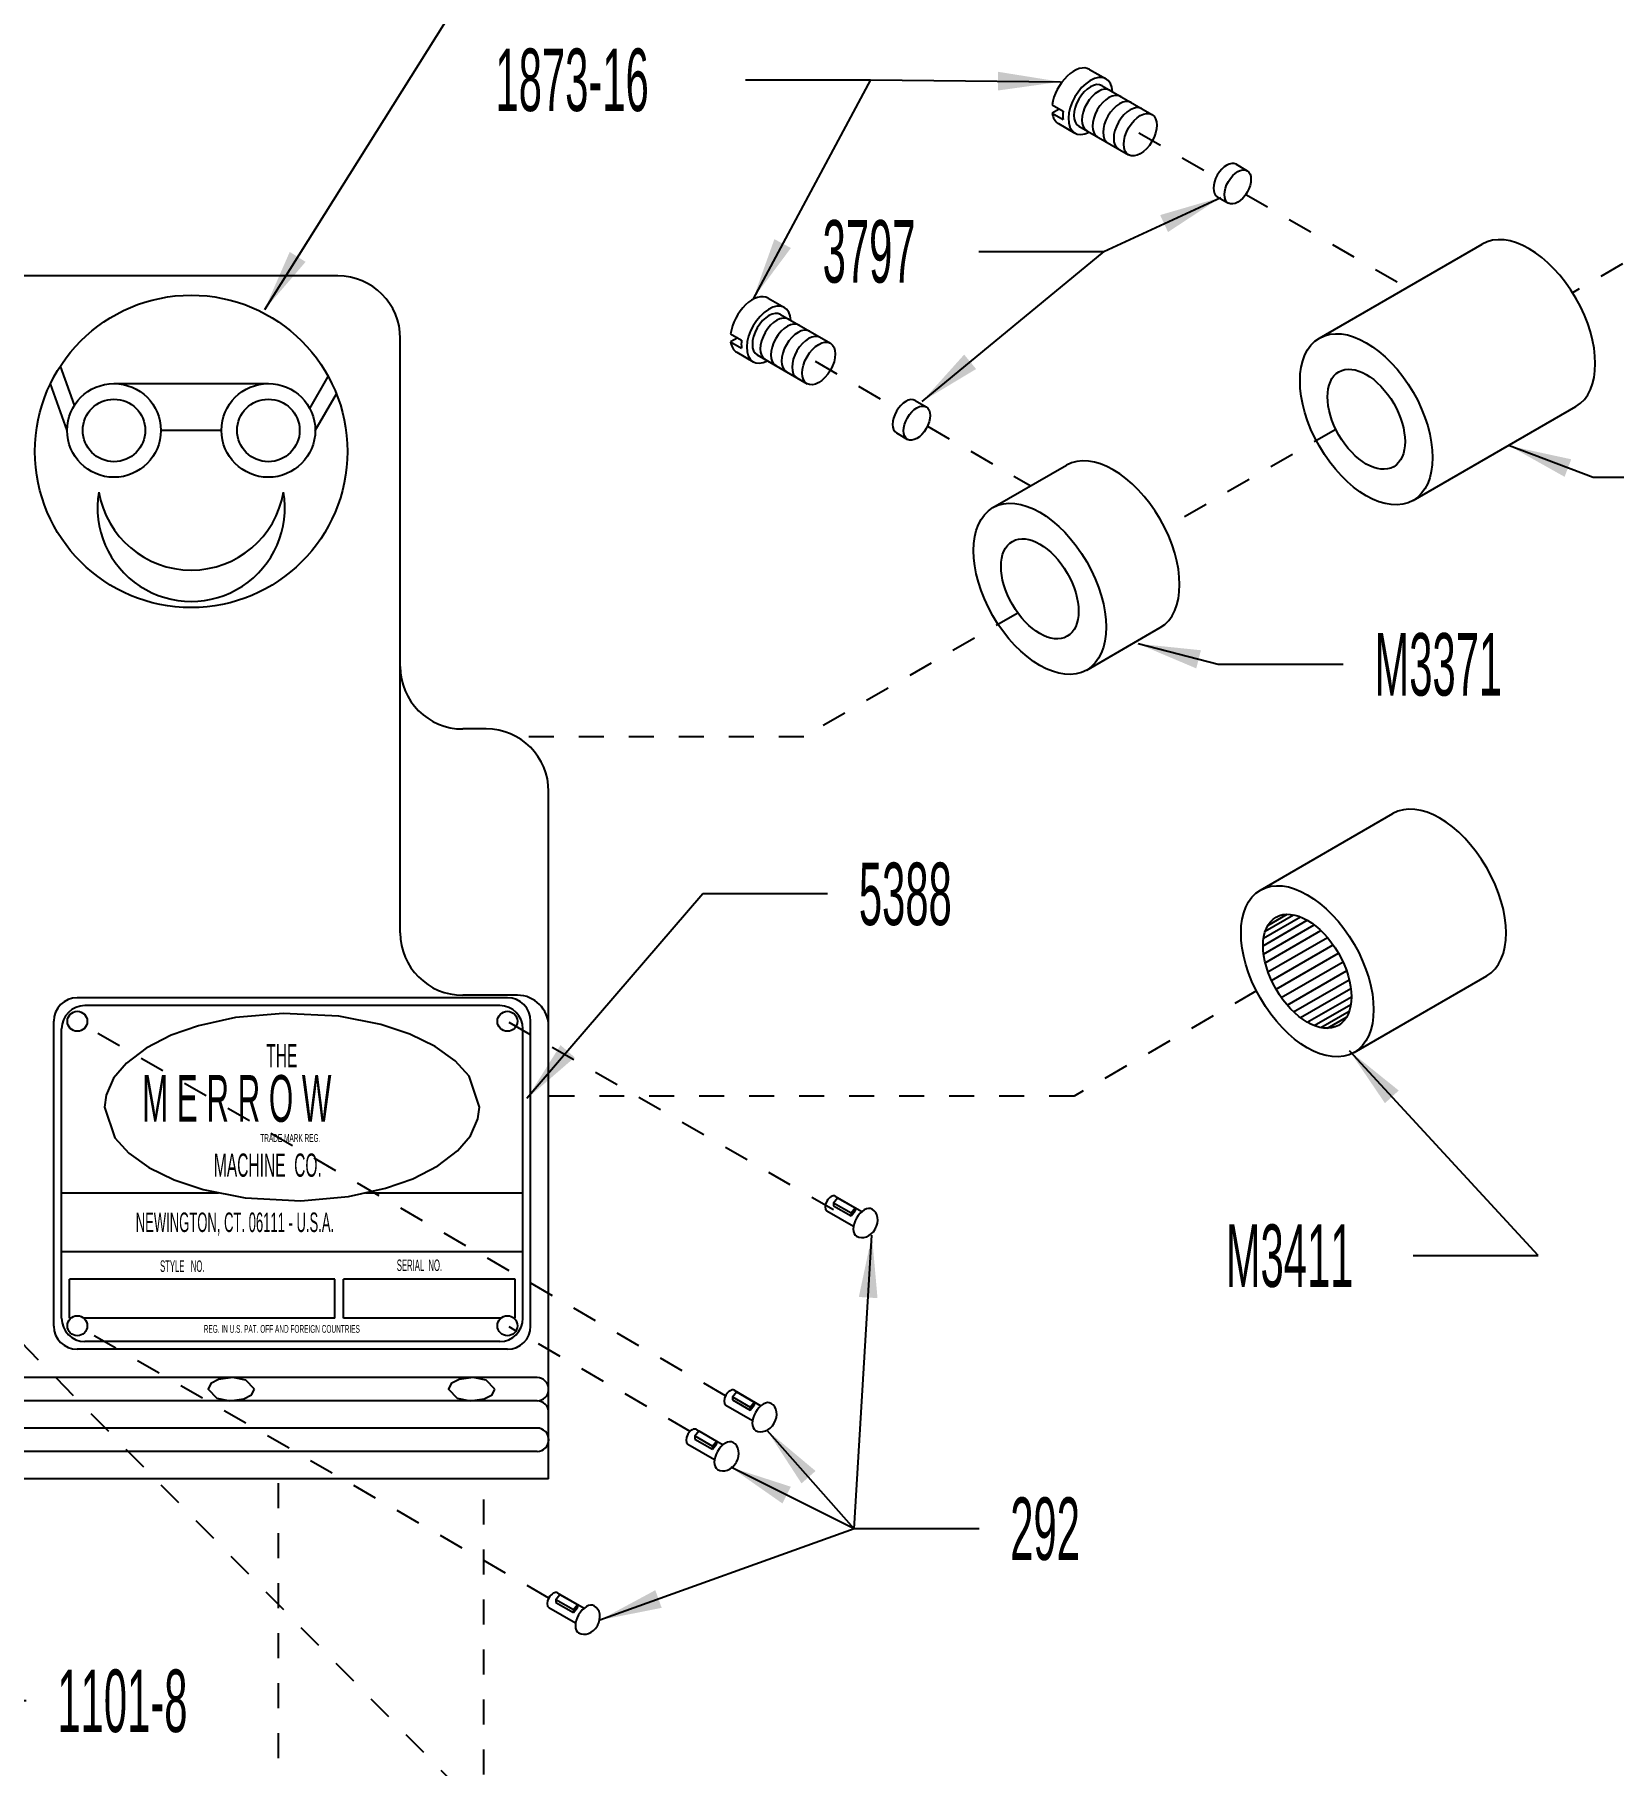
# Model space of a CAD drawing. Extents: x 1 to 28.7, y 2.9 to 23.3.
# Drawn here: x 19.13 to 25.45, y 9.01 to 15.93 of the extents above; entities that cross this region are included whole.
import ezdxf

# ---------------------------------------------------------------- set-up
doc = ezdxf.new("R2010")
doc.units = 0
doc.linetypes.add('DASHED', pattern=[0.2, 0.1, -0.1])
doc.layers.get('0').update_dxf_attribs({"linetype": 'CONTINUOUS'})
doc.layers.add('CK_LEVEL_1', color=7, linetype='CONTINUOUS')

# ---------------------------------------------------------------- blocks, each defined once
blk = doc.blocks.new('GENDIM5')
at = {"layer": 'CK_LEVEL_1', "color": 7, "linetype": 'CONTINUOUS'}
for p, q in [((21.0965, 16.4943), (20.0509, 14.8293)), ((21.5965, 16.4943), (21.0965, 16.4943))]:
    blk.add_line(p, q, dxfattribs=at)
blk.add_solid([(20.1521, 15.061), (20.2156, 15.0211), (20.0509, 14.8293)], dxfattribs=at)
at = {"layer": 'CK_LEVEL_1', "color": 7, "linetype": 'CONTINUOUS', "width": 0.5}
blk.add_text('53103', height=0.25, dxfattribs=at).set_placement((21.7215, 16.3693))
blk = doc.blocks.new('GENDIM19')
at = {"layer": 'CK_LEVEL_1', "color": 7, "linetype": 'CONTINUOUS'}
for p, q in [((18.5974, 9.2642), (17.9817, 9.7541)), ((19.0974, 9.2642), (18.5974, 9.2642))]:
    blk.add_line(p, q, dxfattribs=at)
blk.add_solid([(18.2006, 9.6278), (18.1539, 9.5691), (17.9817, 9.7541)], dxfattribs=at)
at = {"layer": 'CK_LEVEL_1', "color": 7, "linetype": 'CONTINUOUS', "width": 0.5}
blk.add_text('1101-8', height=0.25, dxfattribs=at).set_placement((19.2224, 9.1392))
blk = doc.blocks.new('GENDIM25')
at = {"layer": 'CK_LEVEL_1', "color": 7, "linetype": 'CONTINUOUS'}
for p, q in [((22.4103, 9.9528), (22.4819, 11.127)), ((22.4103, 9.9528), (22.0624, 10.346)), ((22.4103, 9.9528), (21.9168, 10.1985)), ((22.4103, 9.9528), (21.3925, 9.5868)), ((22.9103, 9.9528), (22.4103, 9.9528))]:
    blk.add_line(p, q, dxfattribs=at)
for points in [[(22.5041, 10.8752), (22.4293, 10.8798), (22.4819, 11.127)], [(22.2562, 10.1836), (22.2, 10.1339), (22.0624, 10.346)], [(22.1573, 10.1207), (22.1239, 10.0535), (21.9168, 10.1985)], [(21.615, 9.7067), (21.6404, 9.6361), (21.3925, 9.5868)]]:
    blk.add_solid(points, dxfattribs=at)
at = {"layer": 'CK_LEVEL_1', "color": 7, "linetype": 'CONTINUOUS', "width": 0.5}
blk.add_text('292', height=0.25, dxfattribs=at).set_placement((23.0353, 9.8278))
blk = doc.blocks.new('GENDIM26')
at = {"layer": 'CK_LEVEL_1', "color": 7, "linetype": 'CONTINUOUS'}
for p, q in [((25.1476, 11.0451), (24.3928, 11.8644)), ((24.6476, 11.0451), (25.1476, 11.0451))]:
    blk.add_line(p, q, dxfattribs=at)
blk.add_solid([(24.5897, 11.7059), (24.5346, 11.6551), (24.3928, 11.8644)], dxfattribs=at)
at = {"layer": 'CK_LEVEL_1', "color": 7, "linetype": 'CONTINUOUS', "width": 0.5}
blk.add_text('M3411', height=0.25, dxfattribs=at).set_placement((23.8976, 10.9201))
blk = doc.blocks.new('GENDIM27')
at = {"layer": 'CK_LEVEL_1', "color": 7, "linetype": 'CONTINUOUS'}
for p, q in [((21.8045, 12.4925), (21.1012, 11.6732)), ((22.3045, 12.4925), (21.8045, 12.4925))]:
    blk.add_line(p, q, dxfattribs=at)
blk.add_solid([(21.2356, 11.8873), (21.2925, 11.8385), (21.1012, 11.6732)], dxfattribs=at)
at = {"layer": 'CK_LEVEL_1', "color": 7, "linetype": 'CONTINUOUS', "width": 0.5}
blk.add_text('5388', height=0.25, dxfattribs=at).set_placement((22.4295, 12.3675))
blk = doc.blocks.new('GENDIM28')
at = {"layer": 'CK_LEVEL_1', "color": 7, "linetype": 'CONTINUOUS'}
for p, q in [((23.8676, 13.4108), (23.5468, 13.4931)), ((24.3676, 13.4108), (23.8676, 13.4108))]:
    blk.add_line(p, q, dxfattribs=at)
blk.add_solid([(23.7982, 13.4673), (23.7796, 13.3946), (23.5468, 13.4931)], dxfattribs=at)
at = {"layer": 'CK_LEVEL_1', "color": 7, "linetype": 'CONTINUOUS', "width": 0.5}
blk.add_text('M3371', height=0.25, dxfattribs=at).set_placement((24.4926, 13.2858))
blk = doc.blocks.new('GENDIM29')
at = {"layer": 'CK_LEVEL_1', "color": 7, "linetype": 'CONTINUOUS'}
for p, q in [((25.3673, 14.1581), (25.033, 14.2848)), ((25.8673, 14.1581), (25.3673, 14.1581))]:
    blk.add_line(p, q, dxfattribs=at)
blk.add_solid([(25.2801, 14.2313), (25.2535, 14.1611), (25.033, 14.2848)], dxfattribs=at)
at = {"layer": 'CK_LEVEL_1', "color": 7, "linetype": 'CONTINUOUS', "width": 0.5}
blk.add_text('M3372', height=0.25, dxfattribs=at).set_placement((25.9923, 14.0331))
blk = doc.blocks.new('GENDIM33')
at = {"layer": 'CK_LEVEL_1', "color": 7, "linetype": 'CONTINUOUS'}
for p, q in [((21.9754, 15.7495), (22.4754, 15.7495)), ((22.4754, 15.7495), (22.0065, 14.8738)), ((22.4754, 15.7495), (23.236, 15.7415))]:
    blk.add_line(p, q, dxfattribs=at)
for points in [[(22.9856, 15.7066), (22.9864, 15.7816), (23.236, 15.7415)], [(22.0915, 15.1119), (22.1576, 15.0765), (22.0065, 14.8738)]]:
    blk.add_solid(points, dxfattribs=at)
at = {"layer": 'CK_LEVEL_1', "color": 7, "linetype": 'CONTINUOUS', "width": 0.5}
blk.add_text('1873-16', height=0.25, dxfattribs=at).set_placement((20.9754, 15.6245))
blk = doc.blocks.new('GENDIM34')
at = {"layer": 'CK_LEVEL_1', "color": 7, "linetype": 'CONTINUOUS'}
for p, q in [((23.4096, 15.063), (23.8778, 15.2791)), ((23.4096, 15.063), (22.6821, 14.4621)), ((22.9096, 15.063), (23.4096, 15.063))]:
    blk.add_line(p, q, dxfattribs=at)
for points in [[(23.6665, 15.1403), (23.6351, 15.2084), (23.8778, 15.2791)], [(22.8509, 14.6502), (22.8987, 14.5924), (22.6821, 14.4621)]]:
    blk.add_solid(points, dxfattribs=at)
at = {"layer": 'CK_LEVEL_1', "color": 7, "linetype": 'CONTINUOUS', "width": 0.5}
blk.add_text('3797', height=0.25, dxfattribs=at).set_placement((22.2846, 14.938))

msp = doc.modelspace()

# ---------------------------------------------------------------- linework, layer by layer
at = {"layer": 'CK_LEVEL_1', "color": 7, "linetype": 'CONTINUOUS'}
for p, q in [((23.3529, 15.7911, -0.1084), (23.4187, 15.7531, -0.0547)), ((23.4029, 15.7259, -0.0547), (23.6023, 15.6107, 0.1081)), ((23.2032, 15.6488, -0.0256), (23.247, 15.6235, 0.0102)), ((23.2314, 15.6325, -0.0718), (23.2032, 15.6162, -0.0487)), ((23.2032, 15.6162, -0.0487), (23.247, 15.5908, -0.0129)), ((23.2279, 15.5746, -0.1084), (23.2937, 15.5366, -0.0547)), ((23.3094, 15.5639, -0.0547), (23.5088, 15.4488, 0.1081)), ((23.9389, 15.4114, -0.018), (23.9831, 15.3859, 0.018)), ((23.8639, 15.2815, -0.018), (23.9081, 15.256, 0.018)), ((24.2724, 14.7162, 0.2659), (24.9236, 15.0922, -0.2659)), ((20.3445, 14.9647), (18.2507, 14.9647)), ((22.0661, 14.8759, -0.1084), (22.1319, 14.838, -0.0547)), ((22.1161, 14.8107, -0.0547), (22.3156, 14.6956, 0.1081)), ((20.5945, 12.3369), (20.5945, 14.7147)), ((21.9164, 14.7337, -0.0256), (21.9602, 14.7083, 0.0102)), ((21.9447, 14.7173, -0.0718), (21.9164, 14.701, -0.0487)), ((21.9164, 14.701, -0.0487), (21.9602, 14.6757, -0.0129)), ((21.9411, 14.6594, -0.1084), (22.0069, 14.6215, -0.0547)), ((22.0226, 14.6488, -0.0547), (22.2221, 14.5336, 0.1081)), ((19.2908, 14.4476), (19.2343, 14.6043)), ((20.2328, 14.4338), (20.3064, 14.5622)), ((19.2613, 14.3467), (19.1942, 14.5329)), ((19.4488, 14.5342), (20.0668, 14.5342)), ((20.2543, 14.3467), (20.3386, 14.4937)), ((22.6547, 14.4665, -0.018), (22.6989, 14.4409, 0.018)), ((24.6474, 14.0667, 0.2659), (25.2986, 14.4427, -0.2659)), ((19.8793, 14.3467), (19.6363, 14.3467)), ((22.5797, 14.3365, -0.018), (22.6239, 14.311, 0.018)), ((22.9661, 14.0377, 0.1201), (23.2602, 14.2075, -0.1201)), ((23.3411, 13.3882, 0.1201), (23.6352, 13.558, -0.1201)), ((20.9382, 13.1522), (20.8445, 13.1522)), ((21.1882, 10.1522), (21.1882, 12.9022)), ((24.0364, 12.5077, 0.2165), (24.5667, 12.8139, -0.2165)), ((24.0493, 12.3157, 0.0965), (24.1962, 12.4005, -0.0235)), ((24.0558, 12.3431, 0.1238), (24.1693, 12.4086, 0.0312)), ((24.0664, 12.3665, 0.1534), (24.1436, 12.4112, 0.0904)), ((24.0471, 12.285, 0.0722), (24.2239, 12.3871, -0.0722)), ((24.0493, 12.2518, 0.0514), (24.2516, 12.3686, -0.1138)), ((24.0558, 12.2169, 0.0346), (24.2785, 12.3455, -0.1472)), ((24.0664, 12.1812, 0.0224), (24.3042, 12.3185, -0.1718)), ((24.0809, 12.1455, 0.0149), (24.3278, 12.2881, -0.1867)), ((24.0989, 12.1108, 0.0124), (24.3489, 12.2551, -0.1917)), ((24.12, 12.0778, 0.0149), (24.3669, 12.2204, -0.1867)), ((24.1436, 12.0474, 0.0224), (24.3814, 12.1847, -0.1718)), ((24.1693, 12.0203, 0.0346), (24.392, 12.149, -0.1472)), ((24.4114, 11.8582, 0.2165), (24.9417, 12.1644, -0.2165)), ((21.0232, 12.0766), (19.3012, 12.0766)), ((21.0632, 12.0869), (20.8445, 12.0869)), ((24.1962, 11.9973, 0.0514), (24.3985, 12.1141, -0.1138)), ((24.2239, 11.9788, 0.0722), (24.4007, 12.0809, -0.0722)), ((24.2516, 11.9654, 0.0965), (24.3985, 12.0502, -0.0235)), ((19.2082, 10.7636), (19.2082, 11.9836)), ((20.9922, 12.0456), (19.3322, 12.0456)), ((21.1162, 10.7636), (21.1162, 11.9836)), ((24.2785, 11.9573, 0.1238), (24.392, 12.0228, 0.0312)), ((24.3042, 11.9547, 0.1534), (24.3814, 11.9993, 0.0904)), ((19.2392, 10.7946), (19.2392, 11.9526)), ((21.0852, 10.7946), (21.0852, 11.9526)), ((19.8672, 11.2946), (19.2392, 11.2946)), ((21.0852, 11.2946), (20.4551, 11.2946)), ((22.3012, 11.2244, -0.0716), (22.408, 11.1628, 0.0155)), ((22.3284, 11.257, -0.0985), (22.3446, 11.277, -0.1269)), ((22.3284, 11.257, -0.0985), (22.3991, 11.2162, -0.0408)), ((22.3284, 11.257, -0.0985), (22.3284, 11.2448, -0.1072)), ((22.3284, 11.2448, -0.1072), (22.3991, 11.2039, -0.0495)), ((22.3352, 11.2833, -0.0716), (22.442, 11.2217, 0.0155)), ((22.3446, 11.277, -0.0645), (22.4153, 11.2362, -0.0068)), ((22.3991, 11.2162, -0.0408), (22.4153, 11.2362, -0.0691)), ((22.3991, 11.2039, -0.0495), (22.4153, 11.224, -0.0778)), ((22.4153, 11.2362, -0.0691), (22.4153, 11.224, -0.0778)), ((22.3991, 11.2162, -0.0408), (22.3991, 11.2039, -0.0495)), ((22.4953, 11.1522, 0.0727), (22.4948, 11.1513, 0.0727)), ((21.0852, 11.0606), (19.2392, 11.0606)), ((20.3322, 10.9516), (19.2702, 10.9516)), ((19.2702, 10.7956), (19.2702, 10.9516)), ((20.3322, 10.7956), (20.3322, 10.9516)), ((21.0542, 10.9516), (20.3672, 10.9516)), ((20.3672, 10.7956), (20.3672, 10.9516)), ((21.0542, 10.7956), (21.0542, 10.9516)), ((19.2769, 10.7956), (19.2702, 10.7956)), ((20.3322, 10.7956), (19.3275, 10.7956)), ((20.9979, 10.7956), (20.3672, 10.7956)), ((21.0542, 10.7956), (21.0485, 10.7956)), ((21.0232, 10.6706), (19.3012, 10.6706)), ((20.9922, 10.7016), (19.3322, 10.7016)), ((21.1417, 10.5572), (18.2492, 10.5572)), ((21.1417, 10.4642), (14.3703, 10.4642)), ((21.9241, 10.48, -0.0985), (21.9403, 10.5001, -0.1269)), ((21.9241, 10.48, -0.0985), (21.9948, 10.4392, -0.0408)), ((21.9241, 10.48, -0.0985), (21.9241, 10.4678, -0.1072)), ((21.9241, 10.4678, -0.1072), (21.9948, 10.427, -0.0495)), ((21.931, 10.5063, -0.0716), (22.0377, 10.4447, 0.0155)), ((21.9403, 10.5001, -0.0645), (22.011, 10.4593, -0.0068)), ((21.9948, 10.4392, -0.0408), (22.011, 10.4593, -0.0691)), ((22.011, 10.4593, -0.0691), (22.011, 10.447, -0.0778)), ((21.897, 10.4474, -0.0716), (22.0037, 10.3858, 0.0155)), ((21.9948, 10.427, -0.0495), (22.011, 10.447, -0.0778)), ((21.9948, 10.4392, -0.0408), (21.9948, 10.427, -0.0495)), ((21.1422, 10.3552), (12.5707, 10.3552)), ((21.7725, 10.3237, -0.0985), (21.7887, 10.3437, -0.1269)), ((21.7725, 10.3237, -0.0985), (21.8432, 10.2829, -0.0408)), ((21.7725, 10.3237, -0.0985), (21.7725, 10.3114, -0.1072)), ((21.7794, 10.35, -0.0716), (21.8861, 10.2883, 0.0155)), ((21.7887, 10.3437, -0.0645), (21.8594, 10.3029, -0.0068)), ((22.091, 10.3752, 0.0727), (22.0905, 10.3744, 0.0727)), ((21.1422, 10.2622), (12.5707, 10.2622)), ((21.7454, 10.2911, -0.0716), (21.8521, 10.2295, 0.0155)), ((21.7725, 10.3114, -0.1072), (21.8432, 10.2706, -0.0495)), ((21.8432, 10.2829, -0.0408), (21.8594, 10.3029, -0.0691)), ((21.8432, 10.2706, -0.0495), (21.8594, 10.2907, -0.0778)), ((21.8432, 10.2829, -0.0408), (21.8432, 10.2706, -0.0495)), ((21.8594, 10.3029, -0.0691), (21.8594, 10.2907, -0.0778)), ((21.9394, 10.2189, 0.0727), (21.9389, 10.218, 0.0727)), ((21.1882, 10.1522), (12.5242, 10.1522)), ((21.2235, 9.6962, -0.0716), (21.3302, 9.6345, 0.0155)), ((21.1895, 9.6373, -0.0716), (21.2962, 9.5757, 0.0155)), ((21.2166, 9.6699, -0.0985), (21.2328, 9.6899, -0.1269)), ((21.2166, 9.6699, -0.0985), (21.2874, 9.6291, -0.0408)), ((21.2166, 9.6699, -0.0985), (21.2166, 9.6576, -0.1072)), ((21.2166, 9.6576, -0.1072), (21.2874, 9.6168, -0.0495)), ((21.2328, 9.6899, -0.0645), (21.3035, 9.6491, -0.0068)), ((21.2874, 9.6291, -0.0408), (21.3035, 9.6491, -0.0691)), ((21.2874, 9.6168, -0.0495), (21.3035, 9.6369, -0.0778)), ((21.2874, 9.6291, -0.0408), (21.2874, 9.6168, -0.0495)), ((21.3035, 9.6491, -0.0691), (21.3035, 9.6369, -0.0778)), ((21.3835, 9.5651, 0.0727), (21.383, 9.5642, 0.0727))]:
    msp.add_line(p, q, dxfattribs=at)
at = {"layer": 'CK_LEVEL_1', "color": 7, "linetype": 'DASHED'}
for p, q in [((23.5496, 15.5379, -0.8771), (23.8591, 15.3592, -0.6244)), ((23.9777, 15.2908, -0.5277), (24.6226, 14.9184, -0.0011)), ((25.8318, 15.213), (25.2854, 14.8975)), ((22.2543, 14.6232, -0.7009), (22.5854, 14.4321, -0.4306)), ((22.7038, 14.3637, -0.3339), (23.1173, 14.125, 0.0037)), ((24.3382, 14.3507), (23.6542, 13.9558)), ((23.0658, 13.616), (22.2088, 13.1212)), ((22.2088, 13.1212), (21.0588, 13.1212)), ((17.1151, 12.6984), (23.118, 6.5803)), ((24.0203, 12.1043), (23.291, 11.6832)), ((21.8958, 10.4845), (19.3086, 11.9782)), ((22.3284, 11.2284), (21.0296, 11.9782)), ((23.291, 11.6832), (21.1882, 11.6832)), ((21.1885, 9.6749), (19.3086, 10.7602)), ((21.7542, 10.3419), (21.0296, 10.7602)), ((20.1076, 6.0345), (20.1076, 10.1522)), ((20.929, 5.9699), (20.929, 10.1522))]:
    msp.add_line(p, q, dxfattribs=at)
at = {"layer": 'CK_LEVEL_1', "color": 7, "linetype": 'CONTINUOUS'}
for points in [[(20.9112, 11.6396), (20.8695, 11.7628), (20.8136, 11.8246), (20.7336, 11.8819), (20.6328, 11.9312), (20.5167, 11.9698), (20.3483, 12.0028), (20.1257, 12.0142), (19.9356, 11.9973), (19.7874, 11.9648), (19.6783, 11.9266), (19.5777, 11.8752), (19.4985, 11.8153), (19.4475, 11.755), (19.4172, 11.6869), (19.4112, 11.6396), (19.4112, 11.6396), (19.4528, 11.5164), (19.5088, 11.4546), (19.5888, 11.3973), (19.6896, 11.3481), (19.8056, 11.3095), (19.974, 11.2765), (20.1966, 11.2651), (20.3868, 11.282), (20.5349, 11.3145), (20.6441, 11.3527), (20.7447, 11.404), (20.8238, 11.464), (20.8748, 11.5243), (20.9052, 11.5923), (20.9112, 11.6396)], [(20.0112, 10.5107), (19.9764, 10.547), (19.9239, 10.5572), (19.8677, 10.5498), (19.8366, 10.5331), (19.8252, 10.5107), (19.8252, 10.5107), (19.86, 10.4745), (19.9125, 10.4643), (19.9687, 10.4717), (19.9998, 10.4884), (20.0112, 10.5107)], [(20.9732, 10.5107), (20.9384, 10.547), (20.8859, 10.5572), (20.8297, 10.5498), (20.7986, 10.5331), (20.7872, 10.5107), (20.7872, 10.5107), (20.822, 10.4745), (20.8745, 10.4643), (20.9307, 10.4717), (20.9618, 10.4884), (20.9732, 10.5107)]]:
    msp.add_lwpolyline(points, dxfattribs=at)
at = {"layer": 'CK_LEVEL_1', "color": 7, "linetype": 'CONTINUOUS', "extrusion": (0.707107, -0.408248, 0.57735)}
for centre, radius in [((25.227, -7.2064, 10.3787), 0.0935), ((25.2411, -7.5353, 10.6877), 0.075), ((23.791, -6.8272, 9.8425), 0.0935), ((23.7807, -7.166, 10.1655), 0.075)]:
    msp.add_circle(centre, radius, dxfattribs=at)
at = {"layer": 'CK_LEVEL_1', "color": 7, "linetype": 'CONTINUOUS'}
for centre, radius in [((19.7578, 14.2628), 0.625), ((19.4488, 14.3467), 0.1875), ((20.0668, 14.3467), 0.1875), ((19.4488, 14.3467), 0.125), ((20.0668, 14.3467), 0.125), ((19.3022, 11.9826), 0.04), ((21.0232, 11.9826), 0.04), ((19.3022, 10.7646), 0.04), ((21.0232, 10.7646), 0.04)]:
    msp.add_circle(centre, radius, dxfattribs=at)
at = {"layer": 'CK_LEVEL_1', "color": 7, "linetype": 'CONTINUOUS', "extrusion": (-0.707107, -0.408248, 0.57735)}
for centre, radius in [((-0.2334, 16.6015, -23.0175), 0.375), ((-0.2334, 16.6015, -23.0175), 0.2193), ((-0.299, 15.6334, -21.901), 0.375), ((-0.299, 15.6334, -21.901), 0.2193), ((1.5612, 15.8056, -21.9775), 0.375), ((1.5612, 15.8056, -21.9775), 0.25)]:
    msp.add_circle(centre, radius, dxfattribs=at)
at = {"layer": 'CK_LEVEL_1', "color": 7, "linetype": 'CONTINUOUS', "extrusion": (0.707107, -0.408248, 0.57735)}
for centre, radius, start, end in [((25.227, -7.2064, 10.0037), 0.125, 0, 125.7931), ((25.227, -7.2064, 10.0967), 0.125, 318.41743, 581.58257), ((25.227, -7.2064, 10.0967), 0.0935, 0, 180), ((25.227, -7.2064, 10.1417), 0.0935, 0, 180), ((25.227, -7.2064, 10.2017), 0.0935, 0, 180), ((25.227, -7.2064, 10.2617), 0.0935, 0, 180), ((25.227, -7.2064, 10.0037), 0.125, 144.2069, 180), ((25.227, -7.2064, 10.0657), 0.125, 125.7931, 144.2069), ((25.227, -7.2064, 10.3217), 0.0935, 0, 180), ((25.2411, -7.5353, 10.6252), 0.075, 0, 180), ((23.791, -6.8272, 9.4675), 0.125, 0, 125.7931), ((23.791, -6.8272, 9.5605), 0.125, 318.41743, 581.58257), ((23.791, -6.8272, 9.5605), 0.0935, 0, 180), ((23.791, -6.8272, 9.6055), 0.0935, 0, 180), ((23.791, -6.8272, 9.6655), 0.0935, 0, 180), ((23.791, -6.8272, 9.7255), 0.0935, 0, 180), ((23.791, -6.8272, 9.4675), 0.125, 144.2069, 180), ((23.791, -6.8272, 9.5295), 0.125, 125.7931, 144.2069), ((23.791, -6.8272, 9.7855), 0.0935, 0, 180), ((23.7807, -7.166, 10.103), 0.075, 0, 180), ((20.9052, -7.9689, 11.1457), 0.034, 0, 180), ((20.9052, -7.9689, 11.3337), 0.0625, 0.00001, 180), ((20.0302, -7.991, 11.177), 0.034, 0, 180), ((20.0302, -7.991, 11.365), 0.0625, 0.00001, 180), ((19.819, -7.9604, 11.1336), 0.034, 0, 180), ((19.819, -7.9604, 11.3216), 0.0625, 0.00001, 180), ((18.9749, -7.8712, 11.0075), 0.034, 0, 180), ((18.9749, -7.8712, 11.1955), 0.0625, 0.00001, 180)]:
    msp.add_arc(centre, radius, start, end, dxfattribs=at)
at = {"layer": 'CK_LEVEL_1', "color": 7, "linetype": 'CONTINUOUS', "extrusion": (-0.707107, -0.408248, 0.57735)}
for centre in [(-0.2334, 16.6015, -23.9385), (-0.299, 15.6334, -22.317), (1.5612, 15.8056, -22.7275)]:
    msp.add_arc(centre, 0.375, 0, 180, dxfattribs=at)
at = {"layer": 'CK_LEVEL_1', "color": 7, "linetype": 'CONTINUOUS'}
for centre, radius, start, end in [((20.3445, 14.7147), 0.25, 0, 90), ((19.7578, 14.0378), 0.375, 170.40593, 369.59407), ((19.7578, 14.1628), 0.375, 189.59407, 350.40593), ((20.8445, 13.4022), 0.25, 180, 270), ((20.9382, 12.9022), 0.25, 0, 90), ((20.8445, 12.3369), 0.25, 180, 270), ((19.3012, 11.9836), 0.093, 90, 180), ((21.0232, 11.9836), 0.093, 0, 90), ((21.0632, 11.9619), 0.125, 0, 90), ((19.3322, 11.9526), 0.093, 90, 180), ((20.9922, 11.9526), 0.093, 0, 90), ((19.3012, 10.7636), 0.093, 180, 270), ((19.3322, 10.7946), 0.093, 180, 270), ((20.9922, 10.7946), 0.093, 270, 360), ((21.0232, 10.7636), 0.093, 270, 360), ((21.1417, 10.5107), 0.0465, 270, 450), ((21.1417, 10.4177), 0.0465, 0, 90), ((21.1422, 10.3087), 0.0465, 270, 450)]:
    msp.add_arc(centre, radius, start, end, dxfattribs=at)
at = {"layer": 'CK_LEVEL_1', "color": 7, "linetype": 'CONTINUOUS', "extrusion": (-0.5, 0.288675, 0.816497)}
for centre, start, end in [((-20.9057, 11.3337, -7.9689), 90, 180), ((-20.9047, 11.3337, -7.9689), 360, 450), ((-20.0307, 11.365, -7.991), 90, 180), ((-20.0297, 11.365, -7.991), 360, 450), ((-19.8195, 11.3216, -7.9604), 90, 180), ((-19.8185, 11.3216, -7.9604), 360, 450), ((-18.9754, 11.1955, -7.8712), 90, 180), ((-18.9744, 11.1955, -7.8712), 360, 450)]:
    msp.add_arc(centre, 0.062, start, end, dxfattribs=at)

# ---------------------------------------------------------------- block references
at = {"linetype": 'CONTINUOUS'}
for name in ['GENDIM5', 'GENDIM33', 'GENDIM34', 'GENDIM29', 'GENDIM28', 'GENDIM27', 'GENDIM26', 'GENDIM25', 'GENDIM19']:
    msp.add_blockref(name, (0, 0), dxfattribs=at)

# ---------------------------------------------------------------- texts
at = {"layer": 'CK_LEVEL_1', "color": 7, "linetype": 'CONTINUOUS', "width": 0.5}
for s, height, p in [('THE', 0.093, (20.0583, 11.7988)), ('M E R R O W', 0.187, (19.5617, 11.5806)), ('TRADE MARK REG.', 0.031, (20.0344, 11.5004)), ('MACHINE  CO.', 0.093, (19.8486, 11.3608)), ('NEWINGTON, CT. 06111 - U.S.A.', 0.078, (19.5359, 11.1396)), ('STYLE   NO.', 0.046, (19.6334, 10.9802)), ('SERIAL  NO.', 0.046, (20.5806, 10.9837)), ('REG. IN U.S. PAT. OFF AND FOREIGN COUNTRIES', 0.031, (19.8081, 10.7366))]:
    msp.add_text(s, height=height, dxfattribs=at).set_placement(p)

doc.saveas('drawing.dxf')
